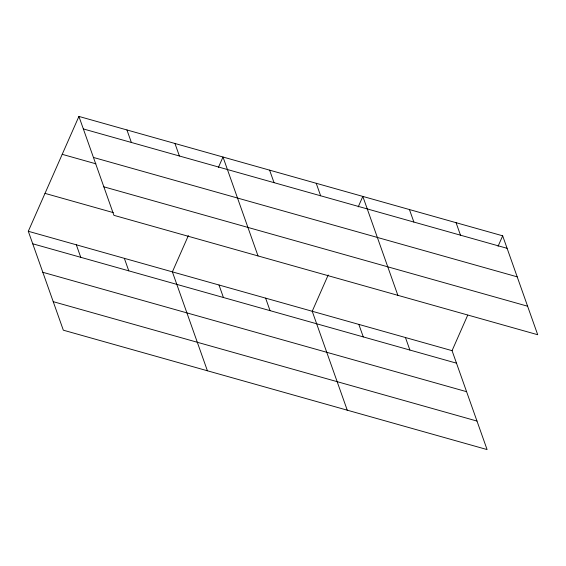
<?xml version="1.0" encoding="UTF-8"?>
<svg xmlns="http://www.w3.org/2000/svg" width="566" height="566" viewBox="0 0 566 566"><rect width="100%" height="100%" fill="white"/><g stroke="black" fill="none" stroke-linecap="round" stroke-linejoin="round"><path stroke-width="0.85" d="M467.7 315.184L452.064 350.665L487.085 449.574L63.328 330.183L28.3 231.275L78.915 116.426L502.672 235.817L537.7 334.725L113.936 215.335L78.915 116.426M188.372 235.583L172.382 271.871L207.404 370.78M218.37 167.501L222.99 157.015L258.018 255.931M328.209 274.977L312.22 311.265L347.248 410.173M358.214 206.901L362.834 196.416L397.856 295.325M498.052 246.295L502.672 235.817M83.344 128.935L507.101 248.318M93.44 157.447L517.204 276.838M62.21 154.327L95.916 163.822M103.84 186.822L527.604 306.213M45.004 193.374L113.25 212.604M28.3 231.275L452.064 350.665M32.729 243.783L456.493 363.174M42.825 272.296L466.589 391.686M53.232 301.671L476.989 421.062M456.062 222.679L460.491 235.187M409.444 209.547L413.873 222.056M405.447 337.534L409.876 350.043M316.217 183.285L320.646 195.794M358.837 324.396L363.266 336.904M269.607 170.154L274.036 182.662M265.61 298.133L270.039 310.642M174.965 143.488L179.394 155.997M218.992 285.002L223.421 297.511M126.94 129.961L131.369 142.469M124.35 258.337L128.779 270.845M76.325 244.809L80.754 257.318"/></g></svg>
